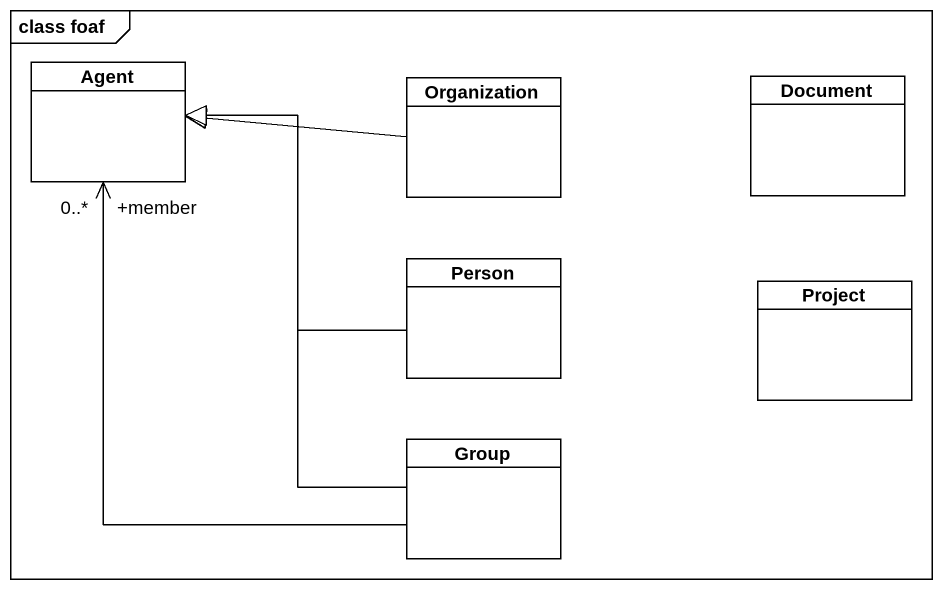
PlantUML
@startuml
mainframe class foaf
hide circle
hide empty members
class "Agent" as Agent_
class Organization
class Document
class "Person" as Person_
class Project
class "Group" as Group_
Organization -left-|> Agent_
Person_ -left-|> Agent_
Group_ -up-> "+member\n0..*" Agent_
Group_ -up-|> Agent_
@enduml
